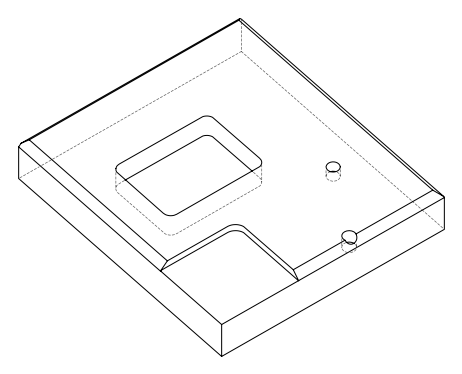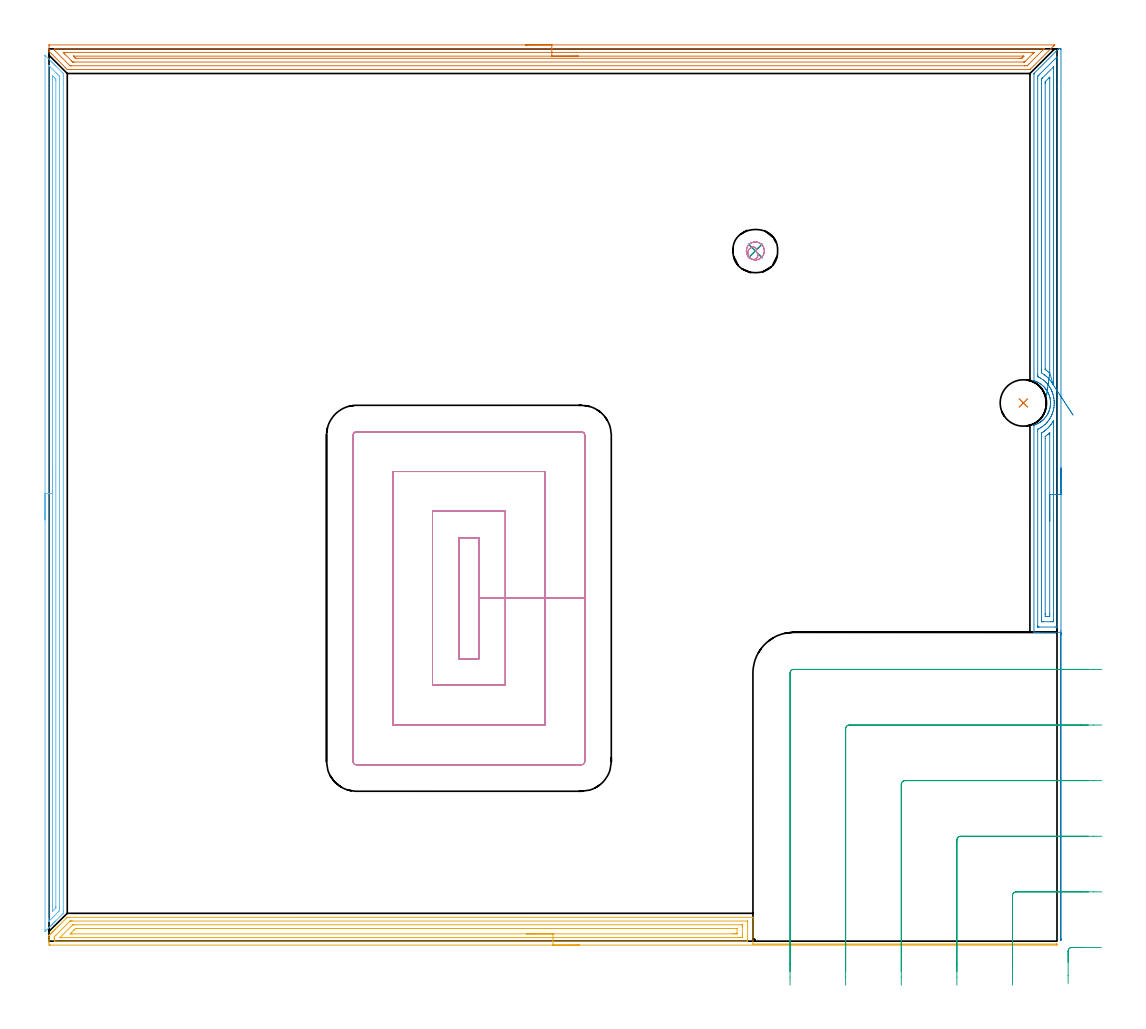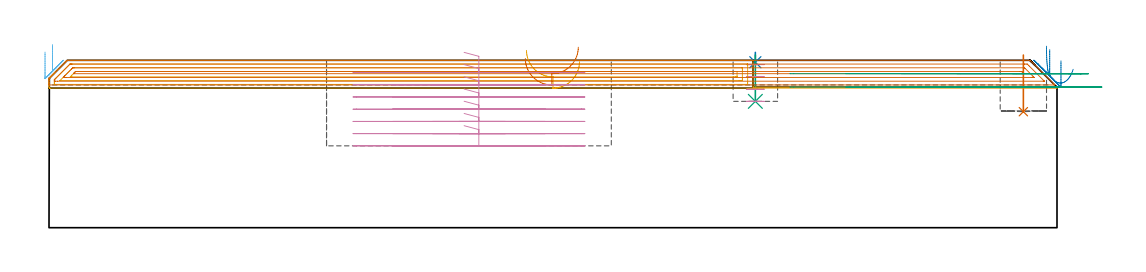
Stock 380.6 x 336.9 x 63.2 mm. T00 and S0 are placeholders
(PLAN: 10 operations, 6 tool changes, 57.6 min)
(1 INDEXABLE_INSERT_DRILL_BLIND_HOLE_FROM_SOLID | STEP1POCKET | NXT0302_006 | 0.09 min | 4608 mm3)
(2 SPOT_DRILL | STEP1POCKET_1 | NXT0321_9005460120000 | 0.03 min | 4 mm3)
(3 DRILL_BLIND_HOLE_INTO_CENTER | STEP1POCKET_1 | NXT0301_128 | 0.07 min | 1623 mm3)
(4 MILL_ROUGH_BLIND_HOLE_CONTOUR | STEP1POCKET_1 | NXT0201_013 | Spiral | 0.57 min | 1805 mm3)
(5 AREA_MILL | FG_CHAMFER_SURFACE | UGT0205_001 | 9.59 min | 20840 mm3)
(6 AREA_MILL_1 | FG_CHAMFER_SURFACE_1 | UGT0205_001 | 7.97 min | 7796 mm3)
(7 AREA_MILL_2 | FG_CHAMFER_SURFACE_2 | UGT0205_001 | 12.11 min | 16315 mm3)
(8 AREA_MILL_3 | FG_CHAMFER_SURFACE_3 | UGT0205_001 | 8.05 min | 16531 mm3)
(9 MILL_CORNER_NOTCH_RECTANGULAR | CORNER_NOTCH_RECTANGULAR | UGT0201_006 | Follow Part, ap 7, ae 75% | 3.31 min | 122929 mm3)
(10 MILL_RECTANGULAR_POCKET | POCKET_RECTANGULAR_STRAIGHT | UGT0201_094 | Follow Part, ap 5, ae 75% | 15.76 min | 502454 mm3)
(TOOL NXT0302_006 | Index. Insert Drill 17.5mm [880-D1750L25-05] | D17.5 PA176 FL88 Z2)
(TOOL NXT0321_9005460120000 | NC Spot Drill, 142deg, 12mm, Carbide, Uncoated | D12 PA142 FL30 Z2)
(TOOL NXT0301_128 | Carbide Drill 12mm [861.1-1200-036A1-GP GC34] | D12 PA150 FL37.4 Z2)
(TOOL NXT0201_013 | ENDMILL 10mm | D10 FL30 Z4)
(TOOL UGT0205_001 | Chamfer Mill 20 x 3 x 45 deg. | D20 FL50 Z2)
(TOOL UGT0201_006 | End Mill 28 mm | D28 FL25 Z2)
(TOOL UGT0201_094 | End mill 20 mm | D20 FL38 Z4)
(OP 1 INDEXABLE_INSERT_DRILL_BLIND_HOLE_FROM_SOLID)
G17 G21 G94 G90
T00 M6
G54
G17 G0 G90 X367.9 Y203.2 S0 M3
G43 Z73.2 H1
G94 G81 G98 Z43.8 F250. R65.2
G80
M5
M2
(OP 2 SPOT_DRILL)
G17 G21 G94 G90
T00 M6
G54
G17 G0 G90 X266.7 Y260.6 S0 M3
G43 Z73.2 H0
G94 G81 G98 Z62.477 F250. R66.2
G80
M5
M2
(OP 3 DRILL_BLIND_HOLE_INTO_CENTER)
G17 G21 G94 G90
T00 M6
G54
G17 G0 G90 X266.7 Y260.6 S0 M3
G43 Z73.2 H1
G94 G81 G98 Z47.7 F250. R65.2
G80
M5
M2
(OP 4 MILL_ROUGH_BLIND_HOLE_CONTOUR)
G17 G21 G94 G90
T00 M6
G54
G17 G0 G90 X266.7 Y260.6 S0 M3
G43 Z73.2 H0
Z61.575
G94 G3 X267.14 Y261.401 R0.522 F250.
X265.789 Y262.035 R1.391
X263.841 Y260.069 R2.25
X265.252 Y257.524 R2.488
X269.776 Y259.152 R3.4
X265.252 Y257.524 R-3.4
X267.514 Y258.338 R1.7
X266.7 Y260.6 R1.7
G0 Z56.95
G3 X267.14 Y261.401 R0.522
X265.789 Y262.035 R1.391
X263.841 Y260.069 R2.25
X265.252 Y257.524 R2.488
X269.776 Y259.152 R3.4
X265.252 Y257.524 R-3.4
X267.514 Y258.338 R1.7
X266.7 Y260.6 R1.7
G0 Z52.325
G3 X267.14 Y261.401 R0.522
X265.789 Y262.035 R1.391
X263.841 Y260.069 R2.25
X265.252 Y257.524 R2.488
X269.776 Y259.152 R3.4
X265.252 Y257.524 R-3.4
X267.514 Y258.338 R1.7
X266.7 Y260.6 R1.7
G0 Z47.7
G3 X267.14 Y261.401 R0.522
X265.789 Y262.035 R1.391
X263.841 Y260.069 R2.25
X265.252 Y257.524 R2.488
X269.776 Y259.152 R3.4
X265.252 Y257.524 R-3.4
X267.514 Y258.338 R1.7
X266.7 Y260.6 R1.7
G0 Z73.2
M5
M2
(OP 5 AREA_MILL)
G17 G21 G94 G90
T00 M6
G54
G17 G0 G90 X200.3 Y-1.5 S1061 M3
G43 Z73.2 H0
Z62.7
G94 G1 X200.262 Z61.828 F250.
X200.148 Z60.964
X199.959 Z60.112
X199.697 Z59.28
X199.363 Z58.474
X198.96 Z57.7
X198.492 Z56.964
X197.96 Z56.272
X197.371 Z55.629
X196.728 Z55.04
X196.036 Z54.508
X195.3 Z54.04
X194.526 Z53.637
X193.72 Z53.303
X192.888 Z53.041
X192.036 Z52.852
X191.172 Z52.738
X190.3 Z52.7
X0.608
X0.191 Y-1.495 Z52.701
X0.01 Y-1.491 Z52.704
X0. Y-1.084 Z53.11
Y-0.524 Z53.673
Y-0.205 Z53.991
Y0.355 Z54.551
Y0.674 Z54.869
Y1.312 Z55.512
Y1.992 Z56.191
X0.001 Y2.054 Z56.253
X0.01 Y2.108 Z56.306
X0.162 Y2.263 Z56.461
X0.329 Y2.432 Z56.626
X0.494 Y2.595 Z56.793
X0.608 Y2.71 Z56.907
X0.769 Y2.871 Z57.066
X0.927 Y3.028 Z57.225
X1.055 Y3.156 Z57.354
X1.208 Y3.311 Z57.506
X1.359 Y3.46 Z57.658
X1.501 Y3.602 Z57.8
X1.648 Y3.75 Z57.945
X1.792 Y3.893 Z58.091
X1.947 Y4.049 Z58.246
X2.087 Y4.189 Z58.385
X2.225 Y4.326 Z58.524
X2.394 Y4.495 Z58.693
X3.406 Y5.508 Z59.705
X6.483 Y8.584 Z62.783
X6.857 Y8.955 Z63.155
X6.899 Y8.993 Z63.193
X7.75 Y9. Z63.2
X265.73
X265.79 Y8.995 Z63.192
X265.8 Y8.903 Z63.099
Y-1.1 Z53.1
X380.459 Y-1.103 Z53.096
X380.507 Y-1.106 Z53.09
X380.548 Y-1.11 Z53.084
X380.584 Y-1.181 Z53.013
X380.593 Y-1.214 Z52.98
X380.6 Y-1.251 Z52.945
Y-1.407 Z52.792
Y-1.5 Z52.7
X190.3
Y-0.086 Z54.114
X2.394 Y-0.085 Z54.115
X2.272
X2.037 Y-0.08 Z54.12
X2.015 Y-0.079 Z54.121
X2.01 Y-0.065 Z54.135
X2.004 Y-0.035 Z54.165
X2.002 Y-0.006 Z54.194
X2. Y0.182 Z54.382
Y0.674 Z54.874
X2.001 Y1.06 Z55.26
X2.008 Y1.553 Z55.753
X2.01 Y1.648 Z55.848
X2.07 Y1.713 Z55.913
X2.148 Y1.795 Z55.995
X2.394 Y2.044 Z56.244
X2.589 Y2.239 Z56.439
X7.75 Y7.399 Z61.599
X7.908 Y7.55 Z61.75
X7.933 Y7.571 Z61.771
X7.969 Y7.579 Z61.779
X8.064 Y7.582 Z61.782
X8.257 Y7.584 Z61.784
X8.642 Y7.586 Z61.786
X8.764
X263.656 Y7.585 Z61.785
X263.737 Y7.584 Z61.784
X263.776 Y7.581 Z61.781
X263.788 Y7.58 Z61.78
X263.79 Y7.569 Z61.769
X263.799 Y6.97 Z61.17
Y0.674 Z54.874
X263.795 Y-0.057 Z54.143
X263.79 Y-0.079 Z54.121
X263.774 Y-0.081 Z54.119
X263.727 Y-0.084 Z54.116
X263.631 Y-0.085 Z54.115
X263.438 Y-0.086 Z54.114
X190.3
Y1.328 Z55.528
X4.407 Y1.329 Z55.529
X4.213 Y1.33 Z55.53
X4.179 Y1.332 Z55.532
X4.149 Y1.335 Z55.535
X4.163 Y1.357 Z55.557
X4.179 Y1.379 Z55.579
X8.747 Y5.947 Z60.147
X8.907 Y6.1 Z60.3
X8.964 Y6.153 Z60.353
X9.081 Y6.164 Z60.364
X9.31 Y6.169 Z60.369
X9.535 Y6.171 Z60.371
X261.495
X261.646 Y6.169 Z60.369
X261.767 Y6.165 Z60.365
X261.791 Y6.163 Z60.363
X261.794 Y6.152 Z60.352
X261.797 Y6.122 Z60.322
X261.799 Y5.947 Z60.147
X261.8 Y5.423 Z59.623
Y1.907 Z56.107
X261.798 Y1.553 Z55.753
X261.795 Y1.422 Z55.622
X261.79 Y1.357 Z55.557
X261.78 Y1.335 Z55.535
X261.722 Y1.333 Z55.533
X261.494 Y1.33 Z55.53
X261.267 Y1.329 Z55.529
X260.602 Y1.328 Z55.528
X190.3
Y2.743 Z56.943
X8.642
X8.325 Y2.744 Z56.944
X8.138 Y2.747 Z56.947
X8.024 Y2.749 Z56.949
X8.097 Y2.836 Z57.036
X8.161 Y2.905 Z57.105
X8.559 Y3.311 Z57.511
X8.6 Y3.352 Z57.552
X9.438 Y4.189 Z58.389
X9.535 Y4.286 Z58.486
X9.934 Y4.676 Z58.876
X10.005 Y4.745 Z58.945
X10.14 Y4.75 Z58.95
X10.428 Y4.754 Z58.954
X10.745 Y4.756 Z58.956
X259.798 Y4.757 Z58.957
X259.8 Y4.755 Z58.955
Y2.997 Z57.197
X259.798 Y2.893 Z57.093
X259.794 Y2.809 Z57.009
X259.79 Y2.758 Z56.958
X259.767 Y2.75 Z56.95
X259.482 Y2.746 Z56.946
X259.165 Y2.744 Z56.944
X258.589 Y2.743 Z56.943
X258.273
X190.3
X189.428 Z56.981
X188.564 Z57.095
X187.712 Z57.283
X186.88 Z57.546
X186.074 Z57.88
X185.3 Z58.282
X184.564 Z58.751
X183.872 Z59.282
X183.229 Z59.872
X182.64 Z60.515
X182.108 Z61.207
X181.64 Z61.943
X181.237 Z62.716
X180.903 Z63.522
X180.641 Z64.354
X180.452 Z65.206
X180.338 Z66.071
X180.3 Z66.943
G0 Z73.2
M5
M2
(OP 6 AREA_MILL_1)
G17 G21 G94 G90
T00 M6
G54
G17 G0 G90 X-1.5 Y159.05 S1061 M3
G43 Z73.2 H0
Z66.3
G94 G1 Y159.088 Z65.428 F250.
Y159.202 Z64.564
Y159.39 Z63.712
Y159.653 Z62.88
Y159.987 Z62.074
Y160.389 Z61.3
Y160.858 Z60.564
Y161.389 Z59.872
Y161.979 Z59.229
Y162.622 Z58.64
Y163.314 Z58.109
Y164.05 Z57.64
Y164.824 Z57.237
Y165.63 Z56.903
Y166.462 Z56.641
Y167.313 Z56.452
Y168.178 Z56.338
Y169.05 Z56.3
X-1.499 Y334.476 Z56.299
X-1.494 Y334.483 Z56.303
X-1.48 Y334.476 Z56.318
X-1.394 Y334.395 Z56.404
X0.711 Y332.288 Z58.511
X0.907 Y332.094 Z58.705
X1.073 Y331.929 Z58.868
X1.234 Y331.767 Z59.032
X1.353 Y331.647 Z59.151
X1.512 Y331.49 Z59.307
X1.664 Y331.337 Z59.462
X1.8 Y331.201 Z59.598
X1.95 Y331.052 Z59.745
X2.094 Y330.907 Z59.892
X2.247 Y330.754 Z60.045
X2.388 Y330.614 Z60.184
X2.524 Y330.477 Z60.322
X2.694 Y330.307 Z60.491
X5.018 Y327.983 Z62.816
X5.37 Y327.627 Z63.169
X5.393 Y327.6 Z63.193
X5.4 Y326.734 Z63.2
Y11.366
X5.393 Y10.499 Z63.193
X5.369 Y10.472 Z63.169
X5.018 Y10.117 Z62.816
X2.525 Y7.623 Z60.322
X2.388 Y7.486 Z60.184
X2.247 Y7.345 Z60.044
X2.094 Y7.193 Z59.892
X1.95 Y7.048 Z59.745
X1.8 Y6.899 Z59.598
X1.664 Y6.763 Z59.462
X1.512 Y6.609 Z59.307
X1.353 Y6.452 Z59.151
X1.234 Y6.333 Z59.032
X1.073 Y6.171 Z58.868
X0.906 Y6.005 Z58.704
X0.635 Y5.734 Z58.433
X0.461 Y5.559 Z58.257
X-0.114 Y4.986 Z57.686
X-0.826 Y4.274 Z56.974
X-1.493 Y3.607 Z56.306
X-1.496 Y3.61 Z56.304
X-1.499 Y3.772 Z56.301
X-1.5 Y4.276 Z56.3
Y169.05
X-0.086 Z57.714
X-0.085 Y330.537 Z57.715
X-0.084 Y330.594 Z57.716
X-0.082 Y330.621 Z57.718
Y330.622
X-0.073 Y330.617 Z57.727
X-0.014 Y330.561 Z57.786
X0.243 Y330.307 Z58.043
X2.923 Y327.627 Z60.723
X3.265 Y327.283 Z61.065
X3.805 Y326.734 Z61.605
X3.979 Y326.545 Z61.779
X3.981 Y326.366 Z61.781
X3.985 Y326. Z61.785
X3.986 Y13.153 Z61.786
X3.985 Y12.419 Z61.785
X3.983 Y12.259 Z61.783
X3.974 Y11.536 Z61.774
X3.812 Y11.366 Z61.612
X3.537 Y11.088 Z61.337
X3.265 Y10.814 Z61.065
X0.635 Y8.185 Z58.435
X0.242 Y7.792 Z58.042
X0.076 Y7.629 Z57.876
X-0.005 Y7.551 Z57.795
X-0.071 Y7.49 Z57.729
X-0.079 Y7.627 Z57.721
X-0.082 Y7.792 Z57.718
X-0.085 Y8.251 Z57.715
X-0.086 Y8.527 Z57.714
Y169.05
X1.328 Z59.128
X1.329 Y326.026 Z59.129
X1.334 Y326.734 Z59.134
X1.335 Y326.743 Z59.135
X1.358 Y326.734 Z59.158
X1.512 Y326.585 Z59.312
X2.257 Y325.84 Z60.057
X2.388 Y325.701 Z60.188
X2.565 Y325.503 Z60.365
X2.569 Y325.134 Z60.369
X2.571 Y324.947 Z60.371
Y12.966
X2.569 Y12.779 Z60.369
X2.565 Y12.655 Z60.365
X2.561 Y12.572 Z60.361
X2.535 Y12.544 Z60.335
X2.388 Y12.389 Z60.188
X1.44 Y11.439 Z59.24
X1.365 Y11.366 Z59.165
X1.349 Y11.356 Z59.149
X1.335 Y11.35 Z59.135
X1.332 Y11.366 Z59.132
X1.331 Y11.39 Z59.131
X1.329 Y11.552 Z59.129
X1.328 Y169.05 Z59.128
Y169.921 Z59.167
Y170.786 Z59.28
Y171.638 Z59.469
Y172.47 Z59.732
Y173.276 Z60.065
Y174.05 Z60.468
Y174.785 Z60.937
Y175.478 Z61.468
Y176.121 Z62.057
Y176.71 Z62.701
Y177.241 Z63.393
Y177.71 Z64.128
Y178.113 Z64.902
Y178.447 Z65.708
Y178.709 Z66.54
Y178.898 Z67.392
Y179.012 Z68.257
Y179.05 Z69.128
G0 Z73.2
M5
M2
(OP 7 AREA_MILL_2)
G17 G21 G94 G90
T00 M6
G54
G17 G0 G90 X179.85 Y338.4 S1061 M3
G43 Z73.2 H0
Z63.9
G94 G1 X179.888 Z63.028 F250.
X180.002 Z62.163
X180.191 Z61.312
X180.453 Z60.48
X180.787 Z59.674
X181.19 Z58.9
X181.659 Z58.164
X182.19 Z57.472
X182.779 Z56.829
X183.422 Z56.24
X184.114 Z55.708
X184.85 Z55.24
X185.624 Z54.837
X186.43 Z54.503
X187.262 Z54.241
X188.114 Z54.052
X188.978 Z53.938
X189.85 Z53.9
X379.629
X379.687 Y338.397 Z53.902
X379.688 Y338.395 Z53.903
X379.687 Y338.386 Z53.912
X379.522 Y338.22 Z54.076
X379.389 Y338.089 Z54.21
X379.129 Y337.829 Z54.471
X370.537 Y329.237 Z63.063
X370.395 Y329.105 Z63.19
X370.166 Y329.1 Z63.2
X7.749
X6.985 Y329.105 Z63.195
X6.898 Y329.107 Z63.193
X6.857 Y329.145 Z63.154
X6.134 Y329.866 Z62.433
X0.162 Y335.838 Z56.461
X0.02 Y335.985 Z56.314
X0.01 Y335.999 Z56.3
X0. Y336.634 Z55.666
Y338.097 Z54.2
X0.002 Y338.391 Z53.905
X0.162 Y338.4 Z53.9
X189.85
Y336.986 Z55.314
X375.415
X375.521 Y336.985 Z55.315
X375.628 Y336.983 Z55.317
X375.815 Y336.977 Z55.323
X375.725 Y336.879 Z55.421
X375.625 Y336.775 Z55.525
X375.521 Y336.671 Z55.629
X370.165 Y331.315 Z60.985
X369.818 Y330.969 Z61.331
X369.465 Y330.621 Z61.679
X369.366 Y330.528 Z61.772
X369.273 Y330.521 Z61.779
X368.486 Y330.515 Z61.785
X368.38 Y330.514 Z61.786
X8.535 Y330.515 Z61.785
X8.322 Y330.518 Z61.782
X7.935 Y330.526 Z61.774
X7.832 Y330.621 Z61.679
X7.749 Y330.701 Z61.599
X2.188 Y336.262 Z56.038
X2.087 Y336.365 Z55.935
X2.038 Y336.418 Z55.882
X2.018 Y336.444 Z55.856
X2.01 Y336.485 Z55.815
X2.008 Y336.879 Z55.421
X2.01 Y336.971 Z55.329
X2.181 Y336.98 Z55.32
X2.288 Y336.984 Z55.316
X2.393 Y336.985 Z55.315
X3.18 Y336.986 Z55.314
X189.85
Y335.572 Z56.728
X371.058 Y335.571 Z56.729
X371.472
X371.679 Y335.569 Z56.731
X371.951 Y335.565 Z56.735
Y335.557 Z56.743
Y335.552 Z56.748
X371.721 Y335.321 Z56.979
X371.492 Y335.091 Z57.209
X368.594 Y332.195 Z60.105
X368.38 Y331.985 Z60.315
X368.323 Y331.935 Z60.365
X368.276 Y331.933 Z60.367
X368.174 Y331.931 Z60.369
X367.967 Y331.929 Z60.371
X9.535
X9.12 Y331.931 Z60.369
X9.003 Y331.934 Z60.366
X8.977 Y331.935 Z60.365
X8.899 Y332.007 Z60.293
X8.796 Y332.107 Z60.193
X8.642 Y332.257 Z60.043
X8.49 Y332.409 Z59.891
X5.964 Y334.935 Z57.365
X5.809 Y335.091 Z57.209
X5.654 Y335.249 Z57.051
X5.355 Y335.556 Z56.744
X5.491 Y335.565 Z56.735
X5.964 Y335.569 Z56.731
X6.378 Y335.571 Z56.729
X189.85 Y335.572 Z56.728
Y334.157 Z58.143
X367.527
X367.878 Y334.155 Z58.145
X368.053 Y334.152 Z58.148
X368.086 Y334.15 Z58.15
X368.085 Y334.145 Z58.155
X368.061 Y334.118 Z58.182
X367.817 Y333.867 Z58.433
X367.68 Y333.729 Z58.571
X367.487 Y333.536 Z58.764
X367.369 Y333.421 Z58.879
X367.318 Y333.374 Z58.926
X367.289 Y333.35 Z58.95
X367.242 Y333.348 Z58.952
X367.038 Y333.345 Z58.955
X366.628 Y333.343 Z58.957
X366.595
X10.388
X10.165 Y333.345 Z58.955
X10.061 Y333.347 Z58.953
X10.013 Y333.349 Z58.951
X9.865 Y333.493 Z58.807
X9.535 Y333.816 Z58.484
X9.313 Y334.041 Z58.259
X9.217 Y334.143 Z58.157
X9.211 Y334.152 Z58.148
X9.219 Y334.153 Z58.147
X9.263 Y334.156 Z58.144
X9.574 Y334.157 Z58.143
X189.85
X190.722 Z58.181
X191.587 Z58.295
X192.438 Z58.483
X193.27 Z58.746
X194.076 Z59.08
X194.85 Z59.482
X195.586 Z59.951
X196.278 Z60.482
X196.921 Z61.072
X197.51 Z61.715
X198.042 Z62.407
X198.51 Z63.143
X198.913 Z63.916
X199.247 Z64.722
X199.509 Z65.554
X199.698 Z66.406
X199.812 Z67.271
X199.85 Z68.143
G0 Z73.2
M5
M2
(OP 8 AREA_MILL_3)
G17 G21 G94 G90
T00 M6
G54
G17 G0 G90 X382.1 Y178.636 S1061 M3
G43 Z73.2 H0
Z63.
G94 G1 Y178.598 Z62.128 F250.
Y178.484 Z61.264
Y178.295 Z60.412
Y178.033 Z59.58
Y177.699 Z58.774
Y177.296 Z58.
Y176.827 Z57.264
Y176.296 Z56.572
Y175.707 Z55.929
Y175.063 Z55.34
Y174.371 Z54.808
Y173.636 Z54.34
Y172.862 Z53.937
Y172.056 Z53.603
Y171.224 Z53.341
Y170.372 Z53.152
Y169.507 Z53.038
Y168.636 Z53.
Y117.243
X382.099 Y116.711 Z52.999
Y116.167
X382.093 Y115.901 Z52.992
X382.092 Y115.891 Z52.991
X382.095 Y115.887 Z52.994
X382.1 Y115.878 Z53.
Y0.878
X382.099 Y0.554 Z53.001
X382.096 Y0.436
X382.092 Y0.382 Z53.004
X382.065 Y0.381 Z53.031
X382.014 Y0.388 Z53.078
X381.995 Y0.394 Z53.095
X382. Y0.55 Z53.1
Y115.87
X381.993 Y115.881 Z53.092
X381.989 Y115.887 Z53.088
X381.99 Y115.901 Z53.089
X381.999 Y116.267 Z53.099
Y116.444
Y116.6
X375.212 Z59.884
X373.814 Z61.282
X373.423 Z61.672
X372.641 Z62.459
X372.45 Z62.649
X371.98 Z63.112
X371.903 Y116.61 Z63.188
X371.9 Y116.795 Z63.2
Y194.588
X371.903 Y194.807 Z63.189
X372.005 Y194.847 Z63.09
X372.195 Y194.913 Z62.903
X372.352 Y194.965 Z62.747
X372.524 Y195.035 Z62.576
X372.833 Y195.161 Z62.266
X373.28 Y195.368 Z61.818
X373.722 Y195.601 Z61.377
X374.054 Y195.798 Z61.046
X374.157 Y195.859 Z60.942
X374.256 Y195.929 Z60.843
X374.318 Y195.973 Z60.779
X374.387 Y196.022 Z60.712
X374.611 Y196.18 Z60.488
X374.671 Y196.227 Z60.428
X374.765 Y196.302 Z60.331
X374.899 Y196.406 Z60.201
X374.966 Y196.459 Z60.134
X375.309 Y196.753 Z59.787
X375.384 Y196.824 Z59.713
X375.498 Y196.933 Z59.598
X375.679 Y197.122 Z59.417
X375.833 Y197.283 Z59.263
X376.154 Y197.647 Z58.942
X376.389 Y197.945 Z58.71
X376.797 Y198.54 Z58.302
X377.045 Y198.966 Z58.051
X377.094 Y199.059 Z58.
X377.277 Y199.398 Z57.822
X377.295 Y199.434 Z57.804
X377.376 Y199.623 Z57.723
X377.485 Y199.878 Z57.611
X377.513 Y199.953 Z57.582
X377.596 Y200.164 Z57.504
X377.659 Y200.328 Z57.441
X377.7 Y200.46 Z57.399
X377.798 Y200.773 Z57.299
X377.914 Y201.222 Z57.182
X377.928 Y201.294 Z57.166
X378.006 Y201.668 Z57.092
X378.073 Y202.115 Z57.023
X378.117 Y202.562 Z56.978
X378.124 Y202.724 Z56.969
X378.131 Y202.849 Z56.965
X378.137 Y202.979 Z56.957
X378.139 Y203.009 Z56.956
X378.138 Y203.237 Z56.954
X378.137 Y203.456 Z56.958
X378.135 Y203.504 Z56.962
X378.113 Y203.903 Z56.983
X378.104 Y203.977 Z56.99
X378.091 Y204.12 Z57.008
X378.067 Y204.35 Z57.033
X377.995 Y204.797 Z57.102
X377.901 Y205.245 Z57.198
X377.894 Y205.269 Z57.205
X377.88 Y205.318 Z57.217
X377.864 Y205.378 Z57.233
X377.78 Y205.69 Z57.316
X377.633 Y206.139 Z57.466
X377.539 Y206.382 Z57.56
X377.461 Y206.584 Z57.637
X377.278 Y207.001 Z57.822
X377.157 Y207.241 Z57.943
X377.028 Y207.478 Z58.071
X376.752 Y207.93 Z58.348
X376.455 Y208.371 Z58.645
X376.404 Y208.439 Z58.696
X376.389 Y208.459 Z58.71
X376.106 Y208.804 Z58.992
X376.053 Y208.868 Z59.045
X375.703 Y209.265 Z59.397
X375.626 Y209.342 Z59.473
X375.5 Y209.467 Z59.6
X375.212 Y209.727 Z59.887
X375.106 Y209.822 Z59.993
X374.765 Y210.104 Z60.331
X374.699 Y210.159 Z60.399
X374.611 Y210.225 Z60.488
X374.594 Y210.236 Z60.506
X374.172 Y210.524 Z60.928
X373.722 Y210.803 Z61.377
X373.488 Y210.932 Z61.609
X373.423 Y210.965 Z61.673
X373.252 Y211.053 Z61.846
X373.079 Y211.13 Z62.021
X372.833 Y211.24 Z62.266
X372.569 Y211.344 Z62.53
X372.391 Y211.414 Z62.709
X372.254 Y211.462 Z62.845
X371.991 Y211.555 Z63.105
X371.904 Y211.594 Z63.191
X371.9 Y211.665 Z63.2
Y327.372
X371.905 Y327.595 Z63.19
X372.024 Y327.725 Z63.075
X380.912 Y336.612 Z54.186
X381.024 Y336.724 Z54.072
X381.201 Y336.901 Z53.897
X381.211 Y336.91 Z53.888
X381.243 Y336.938 Z53.854
X381.247 Y336.94 Z53.85
X381.271 Y336.941 Z53.827
X381.722 Y336.91 Z53.377
X382.093 Y336.89 Z53.006
X382.1 Y336.822 Z53.
Y168.636
X380.686 Z54.414
X380.685 Y118.923 Z54.415
X380.683 Y118.813 Z54.417
X380.677 Y118.61 Z54.423
X380.577 Y118.608 Z54.523
X380.112 Y118.601 Z54.988
X373.854 Y118.6 Z61.246
X373.423 Y118.604 Z61.677
X373.362 Y118.606 Z61.738
X373.33 Y118.609 Z61.77
X373.321 Y118.704 Z61.779
X373.316 Y118.922 Z61.784
X373.315 Y119.031 Z61.785
Y192.462
X373.32 Y193.247 Z61.78
X373.321 Y193.268 Z61.779
X373.34 Y193.283 Z61.76
X373.369 Y193.302 Z61.731
X373.423 Y193.331 Z61.677
X373.962 Y193.603 Z61.138
X374.318 Y193.795 Z60.782
X374.535 Y193.924 Z60.565
X374.884 Y194.141 Z60.216
X375.076 Y194.277 Z60.024
X375.212 Y194.378 Z59.888
X375.581 Y194.666 Z59.519
X376.034 Y195.035 Z59.066
X376.072 Y195.069 Z59.028
X376.106 Y195.102 Z58.994
X376.516 Y195.52 Z58.584
X376.901 Y195.929 Z58.199
X376.932 Y195.964 Z58.168
X376.948 Y195.982 Z58.152
X377. Y196.046 Z58.1
X377.342 Y196.481 Z57.758
X377.585 Y196.824 Z57.515
X377.71 Y197.008 Z57.39
X377.894 Y197.291 Z57.206
X378.054 Y197.558 Z57.046
X378.145 Y197.718 Z56.955
X378.368 Y198.138 Z56.732
X378.594 Y198.612 Z56.506
X378.63 Y198.691 Z56.47
X378.653 Y198.747 Z56.447
X378.788 Y199.083 Z56.312
X378.902 Y199.392 Z56.198
X378.941 Y199.506 Z56.159
X379.117 Y200.072 Z55.983
X379.204 Y200.4 Z55.896
X379.256 Y200.613 Z55.844
X379.294 Y200.789 Z55.806
X379.391 Y201.294 Z55.709
X379.414 Y201.429 Z55.686
X379.43 Y201.547 Z55.67
X379.503 Y202.189 Z55.597
X379.519 Y202.352 Z55.581
X379.556 Y203.117 Z55.544
Y203.136
X379.554 Y203.211 Z55.546
X379.543 Y203.595 Z55.557
X379.523 Y203.977 Z55.577
X379.511 Y204.148 Z55.589
X379.426 Y204.871 Z55.674
X379.378 Y205.175 Z55.722
X379.26 Y205.765 Z55.84
X379.115 Y206.333 Z55.985
X379.015 Y206.659 Z56.085
X378.788 Y207.312 Z56.312
X378.694 Y207.554 Z56.406
X378.629 Y207.713 Z56.471
X378.411 Y208.181 Z56.689
X378.276 Y208.448 Z56.824
X378.142 Y208.695 Z56.958
X377.894 Y209.11 Z57.206
X377.747 Y209.342 Z57.353
X377.459 Y209.777 Z57.641
X377.094 Y210.236 Z58.006
X377. Y210.347 Z58.1
X376.634 Y210.761 Z58.466
X376.274 Y211.13 Z58.826
X376.106 Y211.284 Z58.994
X375.713 Y211.626 Z59.387
X375.227 Y212.024 Z59.873
X375.212 Y212.035 Z59.888
X375.178 Y212.058 Z59.922
X374.318 Y212.607 Z60.782
X373.754 Y212.919 Z61.346
X373.423 Y213.08 Z61.677
X373.331 Y213.125 Z61.769
X373.321 Y213.486 Z61.779
X373.316 Y213.704 Z61.784
X373.315 Y213.813 Z61.785
X373.314 Y213.922 Z61.786
X373.315 Y325.692 Z61.785
X373.321 Y326.478 Z61.779
X373.332 Y326.57 Z61.768
X373.423 Y326.666 Z61.677
X373.774 Y327.022 Z61.326
X374.122 Y327.372 Z60.978
X380.48 Y333.728 Z54.62
X380.577 Y333.821 Z54.523
X380.668 Y333.906 Z54.432
X380.679 Y333.74 Z54.421
X380.683 Y333.631 Z54.417
X380.685 Y333.523 Z54.415
X380.686 Y322.481 Z54.414
Y168.636
X379.272 Z55.828
X379.271 Y120.819 Z55.829
X379.269 Y120.699 Z55.831
X379.267 Y120.639 Z55.833
X379.265 Y120.617 Z55.835
X379.226 Y120.61 Z55.874
X379.005 Y120.602 Z56.095
X378.788 Y120.601 Z56.312
X378.113 Y120.6 Z56.987
X375.431 Z59.669
X375.212 Y120.601 Z59.888
X374.992 Y120.602 Z60.108
X374.846 Y120.606 Z60.254
X374.736 Y120.61 Z60.364
X374.734 Y120.659 Z60.366
X374.731 Y120.819 Z60.369
X374.729 Y121.302 Z60.371
Y191.047
X374.73 Y191.459 Z60.37
X374.733 Y191.7 Z60.367
X374.735 Y191.819 Z60.365
X374.745 Y191.865 Z60.355
X375.333 Y192.232 Z59.767
X375.518 Y192.353 Z59.582
X375.858 Y192.601 Z59.242
X376.106 Y192.789 Z58.994
X376.36 Y192.993 Z58.74
X376.665 Y193.247 Z58.435
X377. Y193.555 Z58.1
X377.293 Y193.848 Z57.807
X377.574 Y194.141 Z57.526
X377.726 Y194.309 Z57.374
X377.894 Y194.503 Z57.206
X378.132 Y194.797 Z56.968
X378.319 Y195.035 Z56.781
X378.514 Y195.31 Z56.586
X378.788 Y195.705 Z56.312
X378.878 Y195.84 Z56.222
X378.935 Y195.929 Z56.165
X379.042 Y196.105 Z56.058
X379.217 Y196.395 Z55.883
X379.245 Y196.438 Z55.855
X379.265 Y196.465 Z55.835
X379.268 Y196.427 Z55.832
X379.27 Y196.398 Z55.83
X379.271 Y196.341 Z55.829
X379.272 Y195.929 Z55.828
Y168.636
X377.857 Z57.243
Y123.502
X377.852 Y122.649 Z57.248
X377.85 Y122.608 Z57.25
X377.008 Y122.6 Z58.092
X376.15 Y122.608 Z58.95
X376.143 Y123.465 Z58.957
Y123.502
Y189.67
X376.149 Y190.522 Z58.951
X376.164 Y190.564 Z58.936
X376.64 Y190.925 Z58.46
X377. Y191.202 Z58.1
X377.142 Y191.316 Z57.958
X377.314 Y191.459 Z57.786
X377.487 Y191.611 Z57.613
X377.621 Y191.732 Z57.479
X377.798 Y191.891 Z57.302
X377.835 Y191.922 Z57.265
X377.847 Y191.93 Z57.253
X377.85 Y191.918 Z57.25
X377.853 Y191.836 Z57.247
X377.857 Y191.495 Z57.243
Y191.459
Y168.636
Y167.764 Z57.281
Y166.899 Z57.395
Y166.047 Z57.583
Y165.215 Z57.846
Y164.409 Z58.18
Y163.636 Z58.582
Y162.9 Z59.051
Y162.208 Z59.582
Y161.565 Z60.172
Y160.975 Z60.815
Y160.444 Z61.507
Y159.975 Z62.243
Y159.573 Z63.016
Y159.239 Z63.822
Y158.976 Z64.654
Y158.788 Z65.506
Y158.674 Z66.371
Y158.636 Z67.243
G0 Z73.2
X386.698 Y198.59
Z59.803
G1 X386.45 Y198.968 Z59.057
X386.168 Y199.399 Z58.353
X385.854 Y199.88 Z57.697
X385.509 Y200.407 Z57.093
X385.136 Y200.976 Z56.546
X384.74 Y201.583 Z56.061
X384.321 Y202.222 Z55.641
X383.884 Y202.89 Z55.289
X383.432 Y203.581 Z55.008
X382.968 Y204.29 Z54.8
X382.496 Y205.012 Z54.666
X382.019 Y205.74 Z54.608
X381.542 Y206.47 Z54.627
X381.067 Y207.196 Z54.721
X380.598 Y207.912 Z54.89
X380.139 Y208.613 Z55.134
X379.694 Y209.293 Z55.449
X379.265 Y209.948 Z55.835
X379.207 Y210.038 Z55.893
X379.079 Y210.236 Z56.021
X378.788 Y210.691 Z56.312
X378.493 Y211.13 Z56.607
X377.894 Y211.893 Z57.206
X377.784 Y212.024 Z57.316
X377.412 Y212.433 Z57.688
X377. Y212.851 Z58.1
X376.93 Y212.919 Z58.17
X376.49 Y213.298 Z58.61
X376.106 Y213.61 Z58.994
X375.846 Y213.813 Z59.254
X374.736 Y214.552 Z60.364
X374.734 Y214.707 Z60.366
X374.73 Y215.189 Z60.37
X374.729 Y215.601 Z60.371
Y216.084
Y325.172
X374.732 Y325.378 Z60.368
X374.735 Y325.48 Z60.365
X374.738 Y325.527 Z60.362
X374.788 Y325.584 Z60.312
X374.998 Y325.797 Z60.102
X375.212 Y326.012 Z59.888
X379.256 Y330.055 Z55.844
X379.26 Z55.84
X379.264 Z55.836
X379.269 Y329.78 Z55.831
X379.271 Y329.572 Z55.829
X379.272 Y319.288 Z55.828
X379.271 Y210.236 Z55.829
X379.27 Y210.067 Z55.83
X379.268 Y210.009 Z55.832
X379.265 Y209.948 Z55.835
X377.843 Y214.476 Z57.257
X377.574 Y214.707 Z57.526
X377. Y215.19 Z58.1
X376.481 Y215.601 Z58.619
X376.187 Y215.814 Z58.913
X376.149 Y215.848 Z58.951
X376.147 Y215.87 Z58.953
X376.145 Y215.923 Z58.955
X376.143 Y216.03 Z58.957
Y323.796
X376.145 Y324.224 Z58.955
X376.148 Y324.438 Z58.952
X376.15 Y324.487 Z58.95
X376.174 Y324.516 Z58.926
X376.224 Y324.571 Z58.876
X376.339 Y324.69 Z58.761
X377.564 Y325.914 Z57.536
X377.815 Y326.159 Z57.285
X377.843 Y326.183 Z57.257
X377.85 Y326.187 Z57.25
X377.852 Y326.156 Z57.248
X377.855 Y325.978 Z57.245
X377.857 Y325.621 Z57.243
Y214.744
X377.856 Y214.707 Z57.244
X377.85 Y214.531 Z57.25
X377.843 Y214.476 Z57.257
X377.724 Y213.626 Z57.414
X377.608 Y212.793 Z57.645
X377.495 Y211.983 Z57.949
X377.387 Y211.202 Z58.322
X377.283 Y210.456 Z58.763
X377.184 Y209.752 Z59.268
X377.093 Y209.093 Z59.833
X377.008 Y208.486 Z60.454
X376.931 Y207.935 Z61.125
X376.863 Y207.443 Z61.843
X376.803 Y207.016 Z62.601
X376.753 Y206.656 Z63.394
X376.713 Y206.365 Z64.216
X376.682 Y206.147 Z65.06
X376.662 Y206.002 Z65.92
X376.652 Y205.932 Z66.789
X376.653 Y205.937 Z67.662
X376.664 Y206.018 Z68.53
G0 Z73.2
M5
M2
(OP 9 MILL_CORNER_NOTCH_RECTANGULAR)
G17 G21 G94 G90
T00 M6
G54
G17 G0 G90 X390.041 Y-2.4 S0 M3
G43 Z73.2 H0
Z58.15
G94 G1 X387.041 F250.
X386.192
G3 X384.8 Y-3.792 R1.4
G1 Y-4.969
Y-7.969
G0 Z73.2
X392.45 Y18.6
Z58.15
G1 X389.45
X365.193 F500.
G3 X363.8 Y17.207 R1.4
G1 Y-8.549
Y-11.549 F250.
G0 Z73.2
X392.45 Y39.6
Z58.15
G1 X389.45
X344.193 F500.
G3 X342.8 Y38.207 R1.4
G1 Y-8.549
Y-11.549 F250.
G0 Z73.2
X392.45 Y60.6
Z58.15
G1 X389.45
X323.194 F500.
G3 X321.8 Y59.206 R1.4
G1 Y-8.549
Y-11.549 F250.
G0 Z73.2
X392.45 Y81.6
Z58.15
G1 X389.45
X302.194 F500.
G3 X300.8 Y80.206 R1.4
G1 Y-8.549
Y-11.549 F250.
G0 Z73.2
X392.45 Y102.6
Z58.15
G1 X389.45
X281.194 F500.
G3 X279.8 Y101.206 R1.4
G1 Y-8.549
Y-11.549 F250.
G0 Z73.2
X397.317 Y-2.4
Z53.1
G1 X394.317
X386.192 F500.
G3 X384.8 Y-3.792 R1.4
G1 Y-12.953
Y-15.953 F250.
G0 Z73.2
X397.499 Y18.6
Z53.1
G1 X394.499
X365.193 F500.
G3 X363.8 Y17.207 R1.4
G1 Y-13.598
Y-16.598 F250.
G0 Z73.2
X397.498 Y39.6
Z53.1
G1 X394.498
X344.193 F500.
G3 X342.8 Y38.207 R1.4
G1 Y-13.598
Y-16.598 F250.
G0 Z73.2
X397.498 Y60.6
Z53.1
G1 X394.498
X323.194 F500.
G3 X321.8 Y59.206 R1.4
G1 Y-13.598
Y-16.598 F250.
G0 Z73.2
X397.498 Y81.6
Z53.1
G1 X394.498
X302.194 F500.
G3 X300.8 Y80.206 R1.4
G1 Y-13.598
Y-16.598 F250.
G0 Z73.2
X397.498 Y102.6
Z53.1
G1 X394.498
X281.194 F500.
G3 X279.8 Y101.206 R1.4
G1 Y-13.598
Y-16.598 F250.
G0 Z73.2
M5
M2
(OP 10 MILL_RECTANGULAR_POCKET)
G17 G21 G94 G90
T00 M6
G54
G17 G0 G90 X156.733 Y106.6 S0 M3
G43 Z73.2 H0
Z66.2
G94 G1 X162.3 Z64.708 F250.
Y129.45 Z58.586
Y152.3 F500.
X154.8
Y106.6
X162.3
Y129.45
X172.3
Y162.3
X144.8
Y96.6
X172.3
Y129.45
X187.3
Y177.3
X129.8
Y81.6
X187.3
Y129.45
X202.3
Y191.
G3 X201. Y192.3 R1.3
G1 X116.1
G3 X114.8 Y191. R1.3
G1 Y67.9
G3 X116.1 Y66.6 R1.3
G1 X201.
G3 X202.3 Y67.9 R1.3
G1 Y129.45
Y130.45
G0 X156.733 Y106.6 Z61.586
G1 X162.3 Z60.094 F250.
Y129.45 Z53.971
Y152.3 F500.
X154.8
Y106.6
X162.3
Y129.45
X172.3
Y162.3
X144.8
Y96.6
X172.3
Y129.45
X187.3
Y177.3
X129.8
Y81.6
X187.3
Y129.45
X202.3
Y191.
G3 X201. Y192.3 R1.3
G1 X116.1
G3 X114.8 Y191. R1.3
G1 Y67.9
G3 X116.1 Y66.6 R1.3
G1 X201.
G3 X202.3 Y67.9 R1.3
G1 Y129.45
Y130.45
G0 X156.733 Y106.6 Z56.971
G1 X162.3 Z55.48 F250.
Y129.45 Z49.357
Y152.3 F500.
X154.8
Y106.6
X162.3
Y129.45
X172.3
Y162.3
X144.8
Y96.6
X172.3
Y129.45
X187.3
Y177.3
X129.8
Y81.6
X187.3
Y129.45
X202.3
Y191.
G3 X201. Y192.3 R1.3
G1 X116.1
G3 X114.8 Y191. R1.3
G1 Y67.9
G3 X116.1 Y66.6 R1.3
G1 X201.
G3 X202.3 Y67.9 R1.3
G1 Y129.45
Y130.45
G0 X156.733 Y106.6 Z52.357
G1 X162.3 Z50.865 F250.
Y129.45 Z44.743
Y152.3 F500.
X154.8
Y106.6
X162.3
Y129.45
X172.3
Y162.3
X144.8
Y96.6
X172.3
Y129.45
X187.3
Y177.3
X129.8
Y81.6
X187.3
Y129.45
X202.3
Y191.
G3 X201. Y192.3 R1.3
G1 X116.1
G3 X114.8 Y191. R1.3
G1 Y67.9
G3 X116.1 Y66.6 R1.3
G1 X201.
G3 X202.3 Y67.9 R1.3
G1 Y129.45
Y130.45
G0 X156.733 Y106.6 Z47.743
G1 X162.3 Z46.251 F250.
Y129.45 Z40.129
Y152.3 F500.
X154.8
Y106.6
X162.3
Y129.45
X172.3
Y162.3
X144.8
Y96.6
X172.3
Y129.45
X187.3
Y177.3
X129.8
Y81.6
X187.3
Y129.45
X202.3
Y191.
G3 X201. Y192.3 R1.3
G1 X116.1
G3 X114.8 Y191. R1.3
G1 Y67.9
G3 X116.1 Y66.6 R1.3
G1 X201.
G3 X202.3 Y67.9 R1.3
G1 Y129.45
Y130.45
G0 X156.733 Y106.6 Z43.129
G1 X162.3 Z41.637 F250.
Y129.45 Z35.514
Y152.3 F500.
X154.8
Y106.6
X162.3
Y129.45
X172.3
Y162.3
X144.8
Y96.6
X172.3
Y129.45
X187.3
Y177.3
X129.8
Y81.6
X187.3
Y129.45
X202.3
Y191.
G3 X201. Y192.3 R1.3
G1 X116.1
G3 X114.8 Y191. R1.3
G1 Y67.9
G3 X116.1 Y66.6 R1.3
G1 X201.
G3 X202.3 Y67.9 R1.3
G1 Y129.45
Y130.45
G0 X156.733 Y106.6 Z38.514
G1 X162.3 Z37.023 F250.
Y129.45 Z30.9
Y152.3 F500.
X154.8
Y106.6
X162.3
Y129.45
X172.3
Y162.3
X144.8
Y96.6
X172.3
Y129.45
X187.3
Y177.3
X129.8
Y81.6
X187.3
Y129.45
X202.3
Y191.
G3 X201. Y192.3 R1.3
G1 X116.1
G3 X114.8 Y191. R1.3
G1 Y67.9
G3 X116.1 Y66.6 R1.3
G1 X201.
G3 X202.3 Y67.9 R1.3
G1 Y129.45
Y130.45
G0 Z73.2
M5
M2
